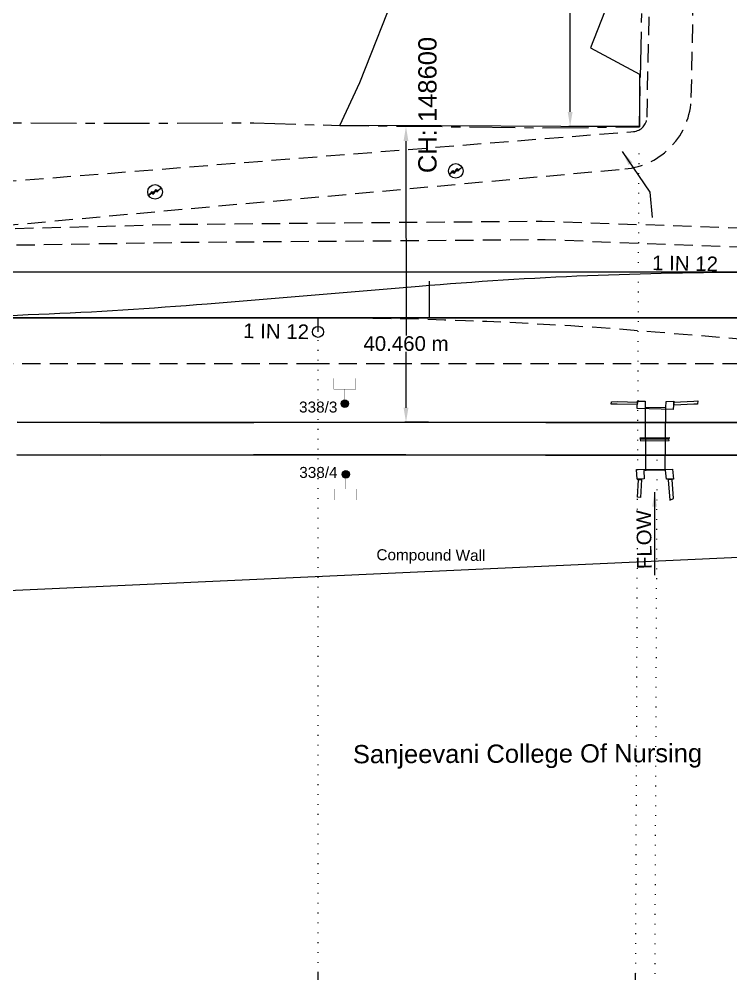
# Model space of a CAD drawing. Header units: metres. Extents: x 592467 to 614288, y 3398001 to 3402649.
# Drawn here: x 594595.7 to 594693.1, y 3398629.6 to 3398760.2 of the extents above; entities that cross this region are included whole.
import ezdxf

# ---------------------------------------------------------------- set-up
doc = ezdxf.new("R2010")
doc.units = ezdxf.units.M
doc.header["$MEASUREMENT"] = 0
for name, pattern in [('CENTER', [2, 1.25, -0.25, 0.25, -0.25]), ('DASHED', [0.75, 0.5, -0.25]), ('DOT', [0.25, 0, -0.25])]:
    doc.linetypes.add(name, pattern=pattern)
doc.layers.get('0').update_dxf_attribs({"lineweight": 0})
doc.layers.get('Defpoints').update_dxf_attribs({"lineweight": 0})
for name, color, linetype, lineweight in [('Bounary Dim', 10, 'Continuous', 13), ('Cart Track', 34, 'Continuous', 0), ('Compound Wall', 7, 'Continuous', 13), ('Culvert Parapet', 7, 'Continuous', 0), ('DFCC BOUNDARY', 6, 'CENTER', 0), ('Electric Pole', 7, 'Continuous', 13), ('Existing IR Track', 143, 'Continuous', 0), ('flow direction', 7, 'Continuous', 0), ("NEW CHAWAPAIL STN. SRJ's", 10, 'Continuous', 0), ("NEW KHANNA CROSSING STN. SRJ's", 10, 'Continuous', 0), ('OHE MAST', 7, 'Continuous', 0), ('OHE MAST TEXT', 7, 'Continuous', 0), ('Proposed Chainage', 10, 'Continuous', 0), ('PROPOSED FEATURES', 1, 'Continuous', 0), ('Retaining Wall', 7, 'Continuous', 13), ('SFL', 7, 'Continuous', 13), ('Side Details', 7, 'Continuous', 13), ('Text', 7, 'Continuous', 13), ('Village Name', 7, 'Continuous', 0)]:
    doc.layers.add(name, color=color, linetype=linetype, lineweight=lineweight)
doc.layers.add('NEW KHANNA LOOP LINES', color=1, linetype='Continuous')
doc.styles.add('ARIAL', font='arial.ttf')
doc.styles.get("Standard").update_dxf_attribs({"font": 'arial.ttf'})
doc.styles.add('Style-Arial', font='arial.ttf')
doc.styles.add('Vill txt', font='arial.ttf', dxfattribs={"height": 3})
doc.dimstyles.new('DIM', dxfattribs={"dimtxt": 2.5, "dimasz": 2.5, "dimexe": 0.18, "dimexo": 0.0625, "dimgap": 0.09, "dimtad": 0, "dimtih": 1, "dimtoh": 1, "dimdec": 3, "dimzin": 0, "dimdsep": 46, "dimtxsty": 'Standard', "dimcen": 0.09, "dimaunit": 1, "dimadec": 5, "dimazin": 0, "dimtfac": 1, "dimtdec": 3, "dimtofl": 0, "dimtmove": 0, "dimatfit": 3, "dimfxl": 1, "dimtolj": 1, "dimtzin": 0, "dimarcsym": 0})
doc.dimstyles.new('ISO-25', dxfattribs={"dimtxt": 2.5, "dimasz": 2.5, "dimexe": 1.25, "dimexo": 0.625, "dimtad": 1, "dimtxsty": 'Standard', "dimcen": 2.5, "dimadec": 0, "dimazin": 0, "dimtfac": 1, "dimtmove": 0, "dimatfit": 3, "dimfxl": 1, "dimarcsym": 0})

# ---------------------------------------------------------------- blocks, each defined once
blk = doc.blocks.new('EP')
at = {"extrusion": (0, 0, -1)}
blk.add_hatch(color=8, dxfattribs=at).paths.add_polyline_path([(-0.3070891661336645, -0.237522907089442), (-0.9357738752150908, -0.01208007312379777), (-0.4141071751946583, -0.1022572068031877), (-0.425372228724882, 0.1513659816700965), (0.2111032981192693, -0.05153256910853088), (0.2111032981192693, 0.1626381233800203), (0.9308927914826199, -0.01208007312379777), (0.3068562535336241, 0.07246098970063031), (0.3124887803569436, -0.192434340249747), (-0.3070891661336645, 0.004828139441087842)])
at = {"color": 8}
for p, q in [((-0.9308927914826199, -0.01208007242530584), (-0.2111032981192693, 0.1626381238456815)), ((-0.3068562535336241, 0.0724609901662916), (-0.9308927914826199, -0.01208007242530584)), ((-0.3124887803569436, -0.1924343397840858), (-0.3068562535336241, 0.0724609901662916)), ((0.3070891661336645, 0.004828140139579773), (-0.3124887803569436, -0.1924343397840858)), ((-0.2111032981192693, 0.1626381238456815), (-0.2111032981192693, -0.05153256841003895)), ((-0.2111032981192693, -0.05153256841003895), (0.425372228724882, 0.1513659821357578)), ((0.3070891661336645, -0.2375229066237807), (0.3070891661336645, 0.004828140139579773)), ((0.425372228724882, 0.1513659821357578), (0.4141071751946583, -0.1022572063375264)), ((0.9357738752150908, -0.01208007242530584), (0.3070891661336645, -0.2375229066237807)), ((0.4141071751946583, -0.1022572063375264), (0.9357738752150908, -0.01208007242530584))]:
    blk.add_line(p, q, dxfattribs=at)
blk.add_circle((0, 0), 0.9999999999761123, dxfattribs=at)
blk = doc.blocks.new('OHE MAST')
at = {"layer": 'OHE MAST'}
h = blk.add_hatch(color=256, dxfattribs=at)
edge = h.paths.add_edge_path()
edge.add_arc((0, 0), 0.5143920608792591, 0, 360)
at = {"layer": 'OHE MAST', "lineweight": 13, "const_width": 0.01, "flags": 128}
for points in [[(1.500000000116415, 3.5), (1.500000000116415, 2), (-1.499999999883585, 2), (-1.499999999883585, 3.5)], [(1.164153218269348e-10, 2), (0, 0)]]:
    blk.add_lwpolyline(points, dxfattribs=at)
at = {"layer": 'OHE MAST'}
blk.add_circle((0, 0), 0.5143920608792591, dxfattribs=at)
blk = doc.blocks.new('*D191')
at = {"layer": 'Defpoints', "color": 0, "linetype": 'ByBlock', "lineweight": 13, "ltscale": 5}
for p in [(594651.789794829, 3398745.497326376), (594648.6380042586, 3398705.036807864), (594651.7958580974, 3398705.037281094)]:
    blk.add_point(p, dxfattribs=at)
at = {"layer": 'DFCC BOUNDARY', "color": 0, "linetype": 'ByBlock', "lineweight": -2, "ltscale": 5, "transparency": 16777216}
for p, q in [((594651.7272948297, 3398745.49731701), (594648.4519409921, 3398745.496826172)), ((594648.6322407065, 3398743.496853169), (594648.6362253982, 3398716.907101418)), ((594648.6377045424, 3398707.036807841), (594648.6365584268, 3398714.684809467)), ((594651.7333580981, 3398705.037271727), (594648.4580042607, 3398705.036780889))]:
    blk.add_line(p, q, dxfattribs=at)
at = {"layer": 'DFCC BOUNDARY', "color": 0, "linetype": 'ByBlock', "lineweight": 13, "ltscale": 5, "transparency": 16777216}
for points in [[(594648.9655740361, 3398743.496903121), (594648.2989073768, 3398743.496803216), (594648.6319409901, 3398745.496853146)], [(594648.971037872, 3398707.036857794), (594648.3043712127, 3398707.036757888), (594648.6380042586, 3398705.036807864)]]:
    blk.add_solid(points, dxfattribs=at)
at = {"layer": 'DFCC BOUNDARY', "color": 0, "linetype": 'ByBlock', "ltscale": 5, "transparency": 16777216, "insert": (594648.6363919124, 3398715.795955443), "char_height": 2, "attachment_point": 5}
blk.add_mtext('\\A1;40.460 m', dxfattribs=at)
blk = doc.blocks.new('*D185')
at = {"layer": 'Defpoints', "color": 0, "linetype": 'ByBlock', "lineweight": 13, "ltscale": 5}
for p in [(594682.5021344079, 3398840.481567882), (594671.0789205178, 3398745.481306984), (594680.5751604028, 3398745.481306982)]:
    blk.add_point(p, dxfattribs=at)
at = {"layer": 'DFCC BOUNDARY', "color": 0, "linetype": 'ByBlock', "lineweight": -2, "ltscale": 5, "transparency": 16777216}
for p, q in [((594682.4396344087, 3398840.481567883), (594670.8989205298, 3398840.481567884)), ((594671.0789205296, 3398838.481567884), (594671.0789205264, 3398811.389765222)), ((594671.078920519, 3398747.481306985), (594671.0789205261, 3398809.167473124)), ((594680.512660404, 3398745.481306983), (594670.8989205187, 3398745.481306985))]:
    blk.add_line(p, q, dxfattribs=at)
at = {"layer": 'DFCC BOUNDARY', "color": 0, "linetype": 'ByBlock', "lineweight": 13, "ltscale": 5, "transparency": 16777216}
for points in [[(594670.7455871962, 3398838.481567884), (594671.412253863, 3398838.481567884), (594671.0789205298, 3398840.481567884)], [(594670.7455871856, 3398747.481306985), (594671.4122538524, 3398747.481306985), (594671.0789205187, 3398745.481306985)]]:
    blk.add_solid(points, dxfattribs=at)
at = {"layer": 'DFCC BOUNDARY', "color": 0, "linetype": 'ByBlock', "ltscale": 5, "transparency": 16777216, "insert": (594671.0789205255, 3398810.278619173), "char_height": 2, "attachment_point": 5, "rotation": 0.02076642633821525}
blk.add_mtext('\\A1;95.000 m', dxfattribs=at)

msp = doc.modelspace()

# ---------------------------------------------------------------- linework, layer by layer
at = {"layer": 'Bounary Dim', "lineweight": 30, "flags": 128}
msp.add_lwpolyline([(593380.4599038658, 3398719.339151815), (596257.2654828269, 3398719.339151806)], dxfattribs=at)
at = {"layer": 'Cart Track', "color": 3, "linetype": 'DASHED', "lineweight": 18, "ltscale": 5, "flags": 128}
for points in [[(594568.9466540352, 3398730.922547337), (594618.1996067399, 3398732.125522668), (594667.2664850042, 3398732.558761233), (594692.1863913413, 3398731.693918515), (594698.5395060736, 3398731.52008878)], [(594699.1003472072, 3398728.941980035), (594691.907357272, 3398729.050031788), (594667.6785888947, 3398729.988792564), (594618.2213382302, 3398729.617328355), (594568.9181296432, 3398728.806099312)]]:
    msp.add_lwpolyline(points, dxfattribs=at)
at = {"layer": 'Compound Wall', "lineweight": 13}
msp.add_lwpolyline([(594651.1331664661, 3398774.225780604), (594676.7838369799, 3398763.720851718), (594673.8618581775, 3398756.240134203), (594680.5612533081, 3398752.653473054), (594680.5598575391, 3398745.440327671), (594669.8193730859, 3398745.469462331), (594653.4372939004, 3398745.604173923), (594651.9534403181, 3398745.590550556), (594639.5873836535, 3398745.640649131), (594642.3062459659, 3398751.510305461), (594647.634204624, 3398765.052724659), (594651.1331664661, 3398774.225780604)], dxfattribs=at)
at = {"layer": 'Compound Wall', "lineweight": 13, "flags": 128}
msp.add_lwpolyline([(594782.1158073444, 3398630.318129147), (594747.3195907185, 3398689.758876938), (594694.8450099176, 3398688.475334256), (594695.1577524978, 3398686.587716206), (594565.2467887949, 3398680.6705216), (594527.4855990356, 3398680.569041063), (594528.7152480439, 3398676.210006506), (594577.1397276942, 3398598.139694133), (594585.9703450894, 3398582.990437819)], dxfattribs=at)
at = {"layer": 'Culvert Parapet', "flags": 128}
msp.add_lwpolyline([(594685.2374683069, 3398707.923777035), (594685.1485979129, 3398706.802076592), (594680.2607035739, 3398706.912583435), (594680.3005568637, 3398707.930545614), (594681.3231443241, 3398707.924499513), (594681.3170261153, 3398707.088075246), (594684.1733658048, 3398707.044054078), (594684.2194822361, 3398707.900577369), (594685.2374683069, 3398707.923777035)], close=True, dxfattribs=at)
msp.add_lwpolyline([(594685.2056624165, 3398697.273163761), (594684.2582155603, 3398697.242122445), (594684.1070565868, 3398698.474881454), (594681.1357617504, 3398698.432341331), (594681.1845485999, 3398697.301030922), (594680.2510006451, 3398697.24375256), (594680.157636476, 3398698.584549064), (594685.0900118467, 3398698.637881069), (594685.2056624165, 3398697.273163761)], dxfattribs=at)
at = {"layer": 'Culvert Parapet'}
for points in [[(594680.6589866567, 3398702.816637368), (594680.6531304277, 3398702.934901905), (594684.6370529649, 3398702.942297266), (594684.6331179969, 3398702.837308297)], [(594684.6135113991, 3398702.556094889), (594684.5917985528, 3398702.72928479), (594680.6565847774, 3398702.690975605), (594680.6782976238, 3398702.517785704)]]:
    msp.add_3dface(points, dxfattribs=at)
at = {"layer": 'DFCC BOUNDARY', "lineweight": 20, "ltscale": 5, "flags": 128}
msp.add_lwpolyline([(593268.877058995, 3398743.124091743), (593288.3142021636, 3398743.143488516), (593298.9263449816, 3398743.175326621), (593317.7168818479, 3398743.18103841), (593335.6748957038, 3398743.18606424), (593351.9154376837, 3398743.193872398), (593368.309835824, 3398743.201794197), (593392.6864850814, 3398743.223595908), (593417.5452052909, 3398743.245825722), (593442.0441128504, 3398743.288104316), (593466.7158122186, 3398743.33066604), (593488.7281832227, 3398743.355528966), (593511.3450565932, 3398743.38104263), (593534.1889316498, 3398743.392688993), (593557.0264820803, 3398743.404324241), (593567.786332604, 3398743.348236514), (593589.0729099817, 3398743.370006236), (593609.4741459268, 3398743.39087034), (593633.3060349766, 3398743.388437876), (593656.7585855781, 3398743.385729641), (593673.8735141847, 3398743.168569577), (593686.5501253486, 3398743.196975283), (593699.0935169456, 3398743.225082647), (593718.626587921, 3398743.240261413), (593737.8058816122, 3398743.255287501), (593756.8231365788, 3398743.299719411), (593797.1201436038, 3398743.361724494), (593818.348338305, 3398743.379330737), (593837.3570442407, 3398743.396054904), (593856.1607678181, 3398743.412598675), (593876.9615900356, 3398743.43858183), (593897.7088088363, 3398743.464518015), (593906.3201391601, 3398743.480024123), (593939.2806862828, 3398743.539352604), (593959.344691816, 3398743.537258804), (593980.731241782, 3398743.535024785), (593998.4939197234, 3398743.551706572), (594017.8865832952, 3398743.569926521), (594036.0937385017, 3398743.594550548), (594054.2109478218, 3398743.619051764), (594072.1760913804, 3398743.637257442), (594108.284302383, 3398743.67384479), (594147.4159837458, 3398743.71349573), (594168.1093122552, 3398743.73446821), (594186.9789753305, 3398743.75398708), (594205.6028010731, 3398743.773251592), (594225.9301394129, 3398743.787177412), (594237.9237931219, 3398743.795214263), (594237.919626493, 3398742.795211247), (594246.1786946754, 3398742.800745583), (594265.2130082862, 3398745.351285753), (594301.4311528653, 3398745.28492729), (594322.3221381351, 3398745.197899365), (594339.0716255174, 3398744.856631869), (594359.6625867521, 3398744.437095102), (594381.93855409, 3398743.983226669), (594399.0159118625, 3398743.705998504), (594418.7511647318, 3398742.919395404), (594438.5130118558, 3398742.935292284), (594451.604423956, 3398745.949695124), (594476.4569912988, 3398745.950658237), (594496.0336134147, 3398745.947876817), (594515.4147624562, 3398745.963762594), (594530.3381073924, 3398745.947258517), (594545.0877988825, 3398745.973699029), (594564.6010320124, 3398745.95797163), (594583.9475080282, 3398745.973636007), (594595.5070185706, 3398745.975803228), (594606.8225407361, 3398745.963637453), (594627.8219257407, 3398745.973602873), (594639.5873836537, 3398745.640649131), (594667.1861470414, 3398745.316489361), (594680.5598575391, 3398745.440327671), (594682.5021344074, 3398840.481567884), (594688.9276963144, 3398840.482503748), (594703.0126458444, 3398840.484555178), (594719.2745846026, 3398840.48692368), (594738.4573588164, 3398840.489717594), (594757.0914256929, 3398840.492431589), (594778.067388389, 3398840.401586239), (594799.3073412192, 3398840.574049789), (594817.2334997773, 3398840.59325543), (594834.3037185767, 3398840.58867758), (594852.6150151652, 3398840.591344543), (594871.1728751082, 3398840.50904721), (594890.9060019443, 3398840.511921281), (594910.5805611026, 3398840.514786821), (594929.8096138502, 3398840.517587474), (594947.7980661013, 3398840.520207439), (594967.4417251172, 3398840.523068479), (594987.1778059523, 3398840.525942979), (595007.1414315877, 3398840.528850622), (595022.570140488, 3398840.531097766), (595045.9549092068, 3398840.542220284), (595068.2138451352, 3398840.537745635), (595086.7086198691, 3398840.540439343), (595107.9878055223, 3398840.543538592), (595127.6730326982, 3398840.546405687), (595144.6456900027, 3398840.548877703), (595150.5108659456, 3398840.549731948), (595187.8779487025, 3398840.555174352), (595205.7615798877, 3398840.557779049), (595223.4318976351, 3398840.560352677), (595243.3300506594, 3398841.447494603), (595262.0911096316, 3398841.553380781), (595282.5826202089, 3398841.669033512), (595302.3681362136, 3398841.780701657), (595325.1405306007, 3398841.909227546), (595347.3124838918, 3398842.930436826), (595367.3754599325, 3398842.147598697), (595386.8650755505, 3398842.2575968), (595406.3760989346, 3398842.970581122), (595424.7372423569, 3398842.471344808), (595444.5498615492, 3398842.583165921), (595464.7332685811, 3398842.697079737), (595486.5305964574, 3398843.015802561), (595507.7568999126, 3398843.007242541), (595526.8665504416, 3398842.980415604), (595545.3973360797, 3398842.954485493), (595565.1541273657, 3398843.017933581), (595585.7252179282, 3398843.083999583), (595605.1683329167, 3398843.018847193), (595623.8392287691, 3398842.956188987), (595642.9210087485, 3398842.989566198), (595662.5620706736, 3398843.024022346), (595680.4310042572, 3398842.996595398), (595697.7129279335, 3398842.970068406), (595715.2456074816, 3398842.99289904), (595732.8122895295, 3398843.015836431), (595750.9852767822, 3398842.987559314), (595767.8893793023, 3398842.961241886), (595781.8971221133, 3398842.993219902), (595795.7138149897, 3398843.02511444), (595814.990228663, 3398843.004642725), (595833.9698019822, 3398842.984427214), (595853.4949762605, 3398842.93636155), (595872.6251962234, 3398842.889270524), (595890.6274311203, 3398842.880876231), (595908.2518779668, 3398842.872659601), (595926.8518786337, 3398842.860482221), (595944.9597852738, 3398842.848642393), (595964.0202546834, 3398842.846816891), (595982.503001103, 3398842.850763788), (595994.2366539307, 3398842.872027225), (596006.0035860166, 3398842.893312062), (596025.3048575807, 3398842.88412442), (596043.9126404028, 3398842.875329611), (596062.8809060154, 3398842.897931999), (596081.984386046, 3398842.920694622), (596102.426839055, 3398842.90451868), (596102.3585490633, 3398756.904545793), (596102.3587879939, 3398756.904545604), (596122.4376873989, 3398756.888601554), (596141.3547429102, 3398756.902493441), (596166.8405611322, 3398756.923739151), (596178.3544122127, 3398756.924764614), (596196.2488544038, 3398756.92633789), (596214.2913626216, 3398756.954711564), (596232.0200452206, 3398756.982593872), (596251.3222215329, 3398756.953449249), (596270.2259000137, 3398756.924902144), (596289.5820037297, 3398756.914059851), (596308.8673586994, 3398756.903236634), (596328.6403151667, 3398756.921643015), (596348.418449186, 3398756.940063319), (596367.4289380831, 3398756.926047659), (596386.1104156151, 3398756.912223522), (596405.4004097541, 3398756.890537368), (596424.1820758537, 3398756.869419776), (596441.6776048809, 3398756.869214732), (596496.5672863291, 3398760.351006006), (596498.1499187266, 3398735.401150803), (596498.3697405013, 3398731.935708379)], dxfattribs=at)
at = {"layer": 'Existing IR Track', "color": 0, "lineweight": 30, "flags": 128}
for points in [[(594595.466591913, 3398705.041485885), (594606.8069808409, 3398705.029293375), (594627.8348607651, 3398705.03420769), (594648.6260713823, 3398705.039190166), (594667.7493593679, 3398705.027672762), (594686.6523673127, 3398705.01628846), (594702.7697224817, 3398705.031526988), (594718.5977493408, 3398705.04650745), (594737.7414132007, 3398705.056970763), (594756.756493357, 3398705.067361928), (594777.7572106204, 3398705.082621323), (594798.6304019212, 3398705.097788061), (594816.6040746022, 3398705.117036406), (594834.4416426911, 3398705.13615047), (594852.7319372755, 3398705.152966355), (594870.9979472919, 3398705.169465312), (594890.6858296862, 3398705.133966537)], [(594595.4102080534, 3398700.567447374), (594606.8648217965, 3398700.555656859), (594627.7791136443, 3398700.568666142), (594648.6223267051, 3398700.581630915), (594667.6926068661, 3398700.561966344), (594686.729293756, 3398700.542311753), (594702.7138140644, 3398700.552087097), (594718.6399387144, 3398700.561827909), (594737.6861861062, 3398700.575648375), (594756.614720546, 3398700.589408815), (594777.7010244944, 3398700.583783094), (594816.5468251256, 3398700.579817109), (594834.3072160436, 3398700.581461588), (594852.6728218913, 3398700.568558408), (594870.9576300501, 3398700.555714453), (594890.6299879053, 3398700.559375484)]]:
    msp.add_lwpolyline(points, dxfattribs=at)
at = {"layer": "NEW CHAWAPAIL STN. SRJ's", "color": 6, "linetype": 'DOT', "lineweight": 18, "ltscale": 5, "flags": 128}
msp.add_lwpolyline([(594680.037220245, 3398629.65744337), (594680.5048010817, 3398742.765581419)], dxfattribs=at)
at = {"layer": "NEW CHAWAPAIL STN. SRJ's", "linetype": 'DOT', "lineweight": 18, "ltscale": 5, "flags": 128}
msp.add_lwpolyline([(594636.6049182339, 3398629.779471187), (594636.6049182339, 3398719.335363732)], dxfattribs=at)
at = {"layer": "NEW CHAWAPAIL STN. SRJ's", "color": 0, "linetype": 'DOT', "lineweight": 18, "ltscale": 5, "flags": 128}
msp.add_lwpolyline([(594682.6864001087, 3398629.604060802), (594682.9796696955, 3398700.546183085)], dxfattribs=at)
at = {"layer": "NEW KHANNA CROSSING STN. SRJ's", "color": 10, "linetype": 'Continuous', "lineweight": 18, "flags": 128}
msp.add_lwpolyline([(594636.6049547357, 3398717.406096806), (594636.6049182339, 3398719.339151712)], dxfattribs=at)
at = {"layer": "NEW KHANNA CROSSING STN. SRJ's", "color": 10, "linetype": 'Continuous', "lineweight": 18}
msp.add_lwpolyline([(594636.6049182339, 3398551.580535628), (594636.6049182339, 3398617.604053795), (594636.6049182339, 3398617.604053795), (594636.6049182339, 3398629.779471187)], dxfattribs=at)
at = {"layer": "NEW KHANNA CROSSING STN. SRJ's", "color": 6, "linetype": 'Continuous', "lineweight": 18}
msp.add_lwpolyline([(594672.4004042284, 3398551.677289675), (594673.0033834414, 3398617.700807841), (594680.0369995655, 3398617.700807842), (594680.0369995653, 3398629.700807842)], dxfattribs=at)
at = {"layer": "NEW KHANNA CROSSING STN. SRJ's", "color": 10, "linetype": 'Continuous', "lineweight": 25}
msp.add_circle((594636.6049547357, 3398717.406096806), 0.7499999999999999, dxfattribs=at)
at = {"layer": 'NEW KHANNA LOOP LINES', "linetype": 'Continuous', "lineweight": 25, "flags": 128}
msp.add_lwpolyline([(594773.3893982067, 3398725.589151805), (593474.2356389298, 3398725.589151809)], dxfattribs=at)
msp.add_lwpolyline([(594575.3449182339, 3398719.339154242, 0.02078913486259166), (594621.4370052427, 3398721.256329719), (594650.4251955001, 3398723.671996661, -0.02078806738309685), (594696.5149144732, 3398725.589154222, -0.02078806738309685)], format="xyb", dxfattribs=at)
at = {"layer": 'NEW KHANNA LOOP LINES', "linetype": 'DASHED', "lineweight": 25, "ltscale": 5, "flags": 128}
msp.add_lwpolyline([(594636.6049182337, 3398719.339151713, -0.02078913486259421), (594682.6970052429, 3398717.421976233), (594711.6851955004, 3398715.006309291, 0.02078909214059802), (594757.7771884521, 3398713.089151728)], format="xyb", dxfattribs=at)
for points in [[(593489.9149182341, 3398713.089151936), (594635.6793964773, 3398713.089151797)], [(594635.6793964773, 3398713.089151797), (595647.774918234, 3398713.089151789)]]:
    msp.add_lwpolyline(points, dxfattribs=at)
at = {"layer": 'Proposed Chainage', "linetype": 'Continuous', "lineweight": 0, "flags": 128}
msp.add_lwpolyline([(594651.7958580959, 3398724.339151805), (594651.7958580961, 3398719.339151805)], dxfattribs=at)
at = {"layer": 'PROPOSED FEATURES', "linetype": 'DASHED', "lineweight": 13, "ltscale": 5}
msp.add_line((594681.5871183097, 3398746.754416388), (594683.2865639057, 3398829.316678559), dxfattribs=at)
at = {"layer": 'PROPOSED FEATURES', "linetype": 'DASHED', "lineweight": 13, "ltscale": 5, "flags": 128}
for points in [[(594687.6436468915, 3398749.438936244), (594688.0863307416, 3398770.945349997)], [(594592.8592766437, 3398737.896870518), (594679.9016522223, 3398744.814254408)], [(594593.1322656877, 3398731.896870518), (594678.5544144143, 3398739.686098494)]]:
    msp.add_lwpolyline(points, dxfattribs=at)
at = {"layer": 'PROPOSED FEATURES', "linetype": 'DASHED', "lineweight": 13, "ltscale": 5}
for centre, radius, start in [((594677.6457646838, 3398749.644730713), 9.999999999999998, 275.2101135945274), ((594679.5875423241, 3398746.795597425), 2, 274.5438289675795)]:
    msp.add_arc(centre, radius, start, 358.8208012955236, dxfattribs=at)
at = {"layer": 'Retaining Wall', "flags": 128}
for points in [[(594676.7015561138, 3398707.522248844), (594676.7398903107, 3398707.855242273), (594677.5502162399, 3398707.868392213), (594680.2798748624, 3398707.812436132), (594680.2415406655, 3398707.479442702), (594677.5118820432, 3398707.535398783), (594676.7015561138, 3398707.522248844)], [(594688.4853414989, 3398707.535042515), (594687.9753466283, 3398707.530957986), (594685.2841535017, 3398707.395084484), (594685.2656677279, 3398707.802320442), (594688.0110873836, 3398707.928765005), (594688.5356818775, 3398707.952627149), (594688.4853414989, 3398707.535042515)]]:
    msp.add_lwpolyline(points, close=True, dxfattribs=at)
at = {"layer": 'Retaining Wall'}
for points in [[(594680.2684262891, 3398694.791813015), (594680.4241507237, 3398697.160377147), (594680.8461413356, 3398697.215186488), (594680.6857283607, 3398694.775308697)], [(594685.2172966797, 3398694.596308971), (594685.01952326, 3398697.211037254), (594684.4884101909, 3398697.176478547), (594684.6974777302, 3398694.412434146)]]:
    msp.add_3dface(points, dxfattribs=at)
at = {"layer": 'SFL', "flags": 128}
for points in [[(594681.3170261153, 3398707.088075246), (594681.3904340582, 3398698.400100177)], [(594684.0571195118, 3398698.429237155), (594684.1495042318, 3398707.068219157)]]:
    msp.add_lwpolyline(points, dxfattribs=at)

# ---------------------------------------------------------------- block references
at = {"layer": 'Electric Pole', "xscale": 0.9997078270984131, "yscale": 0.9997078270984131, "zscale": 0.9997078270984131, "rotation": 210.979233574599}
for p in [(594655.4462727415, 3398739.417516134), (594614.3196281001, 3398736.553396679)]:
    msp.add_blockref('EP', p, dxfattribs=at)
at = {"layer": 'OHE MAST'}
for p, rotation in [((594640.2717506979, 3398707.57002933), 6.422904453660895e-05), ((594640.409467686, 3398697.916739739), 180.0000642290445)]:
    msp.add_blockref('OHE MAST', p, dxfattribs=dict(at, rotation=rotation))

# ---------------------------------------------------------------- texts
at = {"layer": "NEW KHANNA CROSSING STN. SRJ's", "linetype": 'Continuous', "lineweight": 13, "char_height": 2, "attachment_point": 4, "rotation": 358.979233574599, "line_spacing_factor": 0.6003599999999999, "style": 'Style-Arial'}
for insert in [(594682.2856774505, 3398726.853629971, 18.40476983082672), (594626.3685346562, 3398717.565699595)]:
    msp.add_mtext('1 IN 12', dxfattribs=dict(at, insert=insert))
at = {"layer": 'OHE MAST TEXT', "style": 'ARIAL'}
for s, p in [('338/3', (594634.0097612601, 3398706.377521745)), ('338/4', (594634.0403775855, 3398697.435973962))]:
    msp.add_text(s, height=1.5, rotation=359.9792335564263, dxfattribs=at).set_placement(p)
at = {"layer": 'Proposed Chainage', "color": 1, "lineweight": 0, "insert": (594651.5813883599, 3398739.111777553), "char_height": 2.5, "attachment_point": 4, "rotation": 90.00000000005112, "line_spacing_factor": 0.6, "style": 'Style-Arial'}
msp.add_mtext('CH: 148600', dxfattribs=at)
at = {"layer": 'Side Details', "insert": (594633.5336799645, 3398660.877788386), "char_height": 2.5, "width": 63.03745149269715, "attachment_point": 1, "rotation": 0.1912349284371012, "style": 'ARIAL'}
msp.add_mtext('\\pi7.83523;Sanjeevani College Of Nursing', dxfattribs=at)
at = {"layer": 'Text', "color": 0, "style": 'ARIAL'}
msp.add_text('Compound Wall', height=1.5, rotation=359.6059436968019, dxfattribs=at).set_placement((594644.5844772507, 3398686.183085429))
at = {"layer": 'Village Name', "style": 'Vill txt'}
msp.add_text('FLOW', height=2, rotation=90.84929909745985, dxfattribs=at).set_placement((594682.2419845618, 3398684.968459028))

# ---------------------------------------------------------------- dimensions: what is measured, and where the dimension line sits
at = {"layer": 'DFCC BOUNDARY', "linetype": 'ByBlock', "ltscale": 5}
for base, p1, p2, angle, picture, middle, dimtype, turn in [((594671.0789205178, 3398745.481306984), (594682.5021344076, 3398840.481567884), (594680.575160403, 3398745.481306984), 89.9999999933299, '*D185', (594671.0789205257, 3398810.278619173), 160, 211), ((594648.6380042586, 3398705.036807864), (594651.789794829, 3398745.497326377), (594651.7958580975, 3398705.037281094), 270.0085862408512, '*D191', (594648.6363919124, 3398715.795955443), 161, 180)]:
    dim = msp.add_linear_dim(base=base, p1=p1, p2=p2, angle=angle, dimstyle='DIM', override={"dimtxt": 2, "dimasz": 2, "dimtad": 3, "dimpost": ' m'}, dxfattribs=at)
    dim.commit()
    dim.dimension.update_dxf_attribs({"geometry": picture, "text_midpoint": middle, "dimtype": dimtype, "text_rotation": turn})

# ---------------------------------------------------------------- leaders
at = {"layer": 'flow direction', "lineweight": 0}
msp.add_leader([(594682.6198973998, 3398695.484204791), (594682.6198974007, 3398684.153532475)], dimstyle='ISO-25', override={"dimtxt": 0.5, "dimasz": 2, "dimtad": 0}, dxfattribs=at)
at = {"layer": 'PROPOSED FEATURES'}
msp.add_leader([(594678.2081181125, 3398742.063334559), (594681.9871260626, 3398736.519103805), (594682.3112925475, 3398733.045657435)], dimstyle='ISO-25', override={"dimasz": 2, "dimtad": 0}, dxfattribs=at)

doc.saveas('drawing.dxf')
